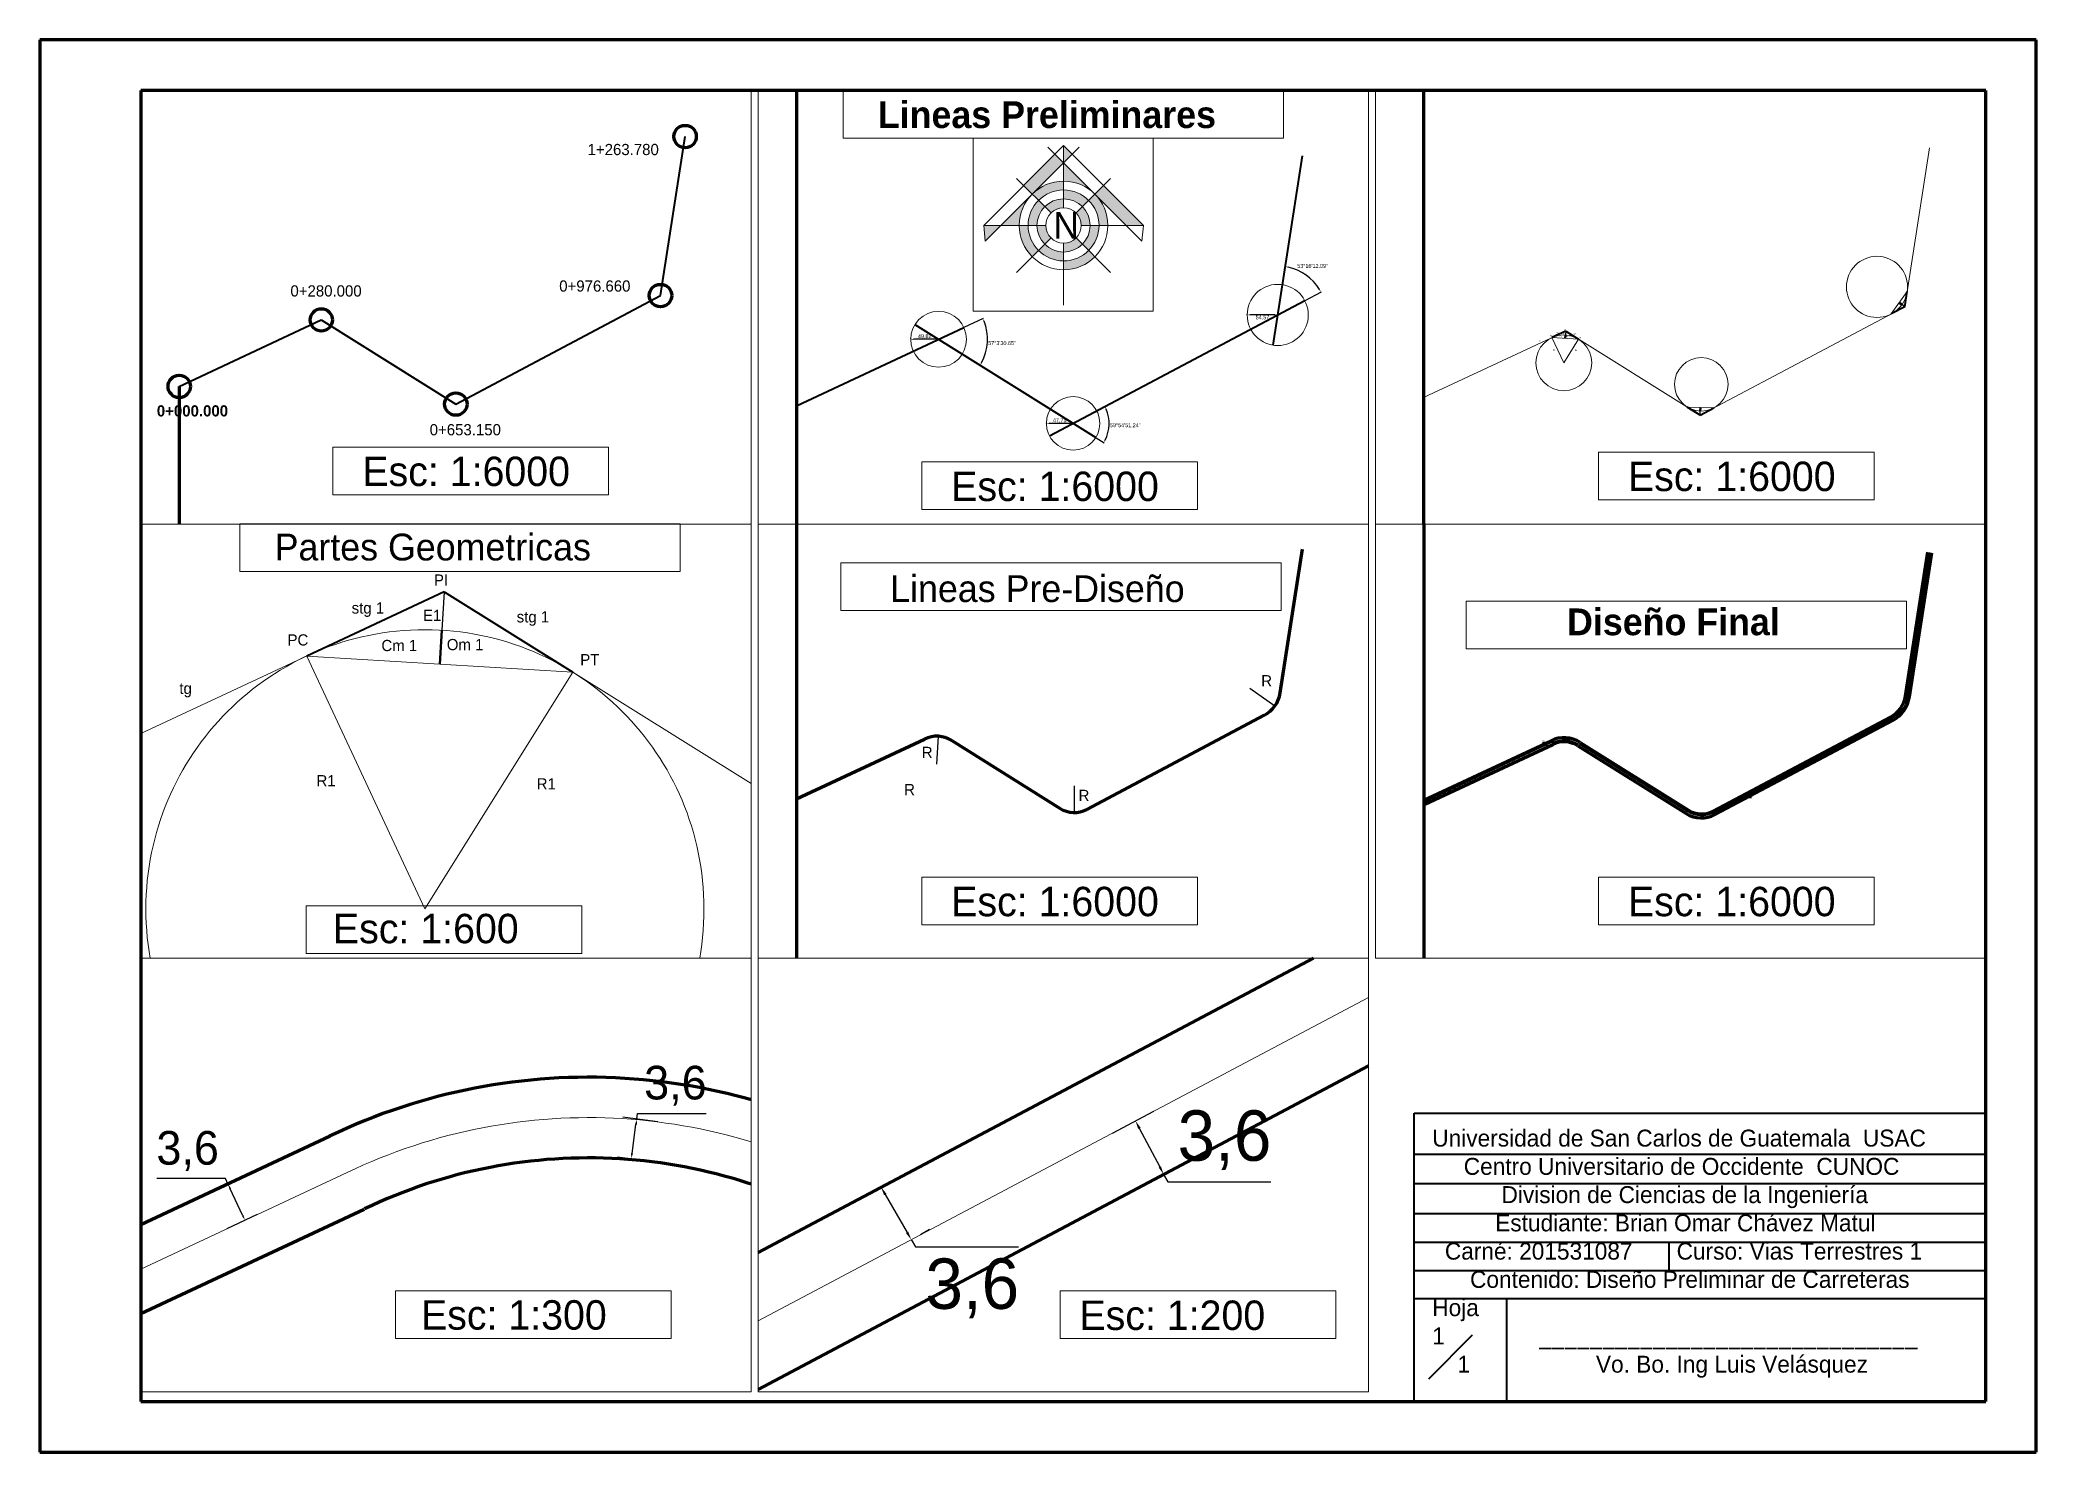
# Paper-space layout 'Layout1' of a CAD drawing. Header units: metres, sheet in millimetres. Extents: x 437 to 1031, y 2 to 422.
# The model-space entities are those that its viewports show. They can reach past a viewport. Long polylines and large blocks are cut down to what shows.
import ezdxf

# ---------------------------------------------------------------- set-up
doc = ezdxf.new("R2010")
doc.units = ezdxf.units.M
for name, color, linetype, lineweight in [('Layer1', 1, 'Continuous', 9), ('Layer2', 2, 'Continuous', 20), ('Layer3', 3, 'Continuous', 30), ('Layer4', 4, 'Continuous', 40), ('Layer5', 5, 'Continuous', 50), ('Layer7', 7, 'Continuous', 70), ('Layer8', 8, 'Continuous', 80), ('Layer9', 9, 'Continuous', 90)]:
    doc.layers.add(name, color=color, linetype=linetype, lineweight=lineweight)
doc.layers.add('Layer10', color=10, linetype='Continuous', lineweight=100, plot=False)
doc.styles.get("Standard").update_dxf_attribs({"font": 'utsaahb.ttf'})
doc.dimstyles.new('Copy of ISO-25', dxfattribs={"dimtxt": 3, "dimasz": 0.5, "dimexe": 1.25, "dimexo": 0.625, "dimtad": 2, "dimtih": 1, "dimtoh": 1, "dimtxsty": 'Standard', "dimcen": 0.5, "dimaunit": 1, "dimadec": 6, "dimazin": 0, "dimtfac": 1, "dimtmove": 0, "dimatfit": 3, "dimfxl": 1, "dimarcsym": 0})
doc.dimstyles.new('ISO-25', dxfattribs={"dimtxt": 7, "dimasz": 5, "dimexe": 1.25, "dimexo": 0.625, "dimtad": 2, "dimtih": 1, "dimtoh": 1, "dimtxsty": 'Standard', "dimcen": 2.5, "dimaunit": 1, "dimadec": 6, "dimazin": 0, "dimtfac": 1, "dimtmove": 0, "dimatfit": 3, "dimfxl": 1, "dimarcsym": 0})

# ---------------------------------------------------------------- blocks, each defined once
blk = doc.blocks.new('*D12')
at = {"layer": 'Defpoints', "color": 0}
for p in [(10455.26, 8097.9), (10542.64, 8092.59), (10582.55, 8051.88), (10243.86, 7952.92), (10778.11, 7896.12)]:
    blk.add_point(p, dxfattribs=at)
at = {"layer": 'Layer2', "color": 0, "lineweight": -2}
blk.add_line((10543.21, 8092.85), (10577.7, 8108.98), dxfattribs=at)
blk.add_arc((10497.51, 8071.49), 87.27, 331.2791, 21.7714, dxfattribs=at)
at = {"layer": 'Layer2', "color": 0}
for points in [[(10577.79, 8103.53), (10579.32, 8104.19), (10576.57, 8108.45)], [(10574.76, 8029.13), (10573.33, 8029.97), (10571.52, 8025.24)]]:
    blk.add_solid(points, dxfattribs=at)
at = {"layer": 'Layer2', "color": 0, "insert": (10610.77, 8064.61), "char_height": 7, "attachment_point": 5}
blk.add_mtext('57°3\'30.65"', dxfattribs=at)
blk = doc.blocks.new('*D13')
at = {"layer": 'Defpoints', "color": 0}
for p in [(11151.26, 8140.53), (10455.26, 8097.9), (10800.59, 7908.01), (10695.43, 7899.08), (10778.11, 7896.12)]:
    blk.add_point(p, dxfattribs=at)
at = {"layer": 'Layer2', "color": 0, "lineweight": -2}
blk.add_line((10778.64, 7895.79), (10793.28, 7886.64), dxfattribs=at)
blk.add_arc((10737.62, 7921.43), 64.38, 332.4466, 23.4596, dxfattribs=at)
at = {"layer": 'Layer2', "color": 0}
for points in [[(10795.94, 7946.7), (10797.44, 7947.42), (10794.52, 7951.56)], [(10795.43, 7891.23), (10793.98, 7892.06), (10792.22, 7887.31)]]:
    blk.add_solid(points, dxfattribs=at)
at = {"layer": 'Layer2', "color": 0, "insert": (10830.8, 7918.1), "char_height": 7, "attachment_point": 5}
blk.add_mtext('59°54\'51.24"', dxfattribs=at)
blk = doc.blocks.new('*D14')
at = {"layer": 'Defpoints', "color": 0}
for p in [(11147.06, 8398.71), (11163.96, 8177.34), (11151.26, 8140.53), (11094.67, 8061.06), (10695.43, 7899.08)]:
    blk.add_point(p, dxfattribs=at)
at = {"layer": 'Layer2', "color": 0, "lineweight": -2}
blk.add_line((11151.81, 8140.82), (11181.18, 8156.38), dxfattribs=at)
blk.add_arc((11103.04, 8114.99), 87.17, 31.1969, 77.8935, dxfattribs=at)
at = {"layer": 'Layer2', "color": 0}
for points in [[(11121.17, 8199.4), (11121.47, 8201.04), (11116.4, 8201.13)], [(11178.33, 8160.55), (11176.88, 8159.73), (11180.07, 8155.79)]]:
    blk.add_solid(points, dxfattribs=at)
at = {"layer": 'Layer2', "color": 0, "insert": (11165.25, 8202.35), "char_height": 7, "attachment_point": 5}
blk.add_mtext('53°16\'12.09"', dxfattribs=at)
blk = doc.blocks.new('*D15')
at = {"layer": 'Defpoints', "color": 0}
for p in [(10689.88, 7921.43), (10689.88, 7921.43), (10737.62, 7921.43)]:
    blk.add_point(p, dxfattribs=at)
at = {"layer": 'Layer2', "color": 0, "lineweight": -2}
for p, q in [((10689.88, 7922.05), (10689.88, 7922.68)), ((10737.62, 7922.05), (10737.62, 7922.68)), ((10732.62, 7921.43), (10694.88, 7921.43))]:
    blk.add_line(p, q, dxfattribs=at)
at = {"layer": 'Layer2', "color": 0}
for points in [[(10694.88, 7922.26), (10694.88, 7920.59), (10689.88, 7921.43)], [(10732.62, 7922.26), (10732.62, 7920.59), (10737.62, 7921.43)]]:
    blk.add_solid(points, dxfattribs=at)
at = {"layer": 'Layer2', "color": 0, "insert": (10713.75, 7926.35), "char_height": 7, "attachment_point": 5}
blk.add_mtext('47,75', dxfattribs=at)
blk = doc.blocks.new('*D16')
at = {"layer": 'Defpoints', "color": 0}
for p in [(10447.69, 8071.49), (10447.69, 8071.49), (10497.51, 8071.49)]:
    blk.add_point(p, dxfattribs=at)
at = {"layer": 'Layer2', "color": 0, "lineweight": -2}
for p, q in [((10447.69, 8072.12), (10447.69, 8072.74)), ((10497.51, 8072.12), (10497.51, 8072.74)), ((10492.51, 8071.49), (10452.69, 8071.49))]:
    blk.add_line(p, q, dxfattribs=at)
at = {"layer": 'Layer2', "color": 0}
for points in [[(10452.69, 8072.32), (10452.69, 8070.66), (10447.69, 8071.49)], [(10492.51, 8072.32), (10492.51, 8070.66), (10497.51, 8071.49)]]:
    blk.add_solid(points, dxfattribs=at)
at = {"layer": 'Layer2', "color": 0, "insert": (10472.6, 8076.41), "char_height": 7, "attachment_point": 5}
blk.add_mtext('49,82', dxfattribs=at)
blk = doc.blocks.new('*D17')
at = {"layer": 'Defpoints', "color": 0}
for p in [(11048.47, 8114.99), (11048.47, 8114.99), (11103.04, 8114.99)]:
    blk.add_point(p, dxfattribs=at)
at = {"layer": 'Layer2', "color": 0, "lineweight": -2}
for p, q in [((11048.47, 8115.61), (11048.47, 8116.24)), ((11103.04, 8115.61), (11103.04, 8116.24)), ((11098.04, 8114.99), (11053.47, 8114.99))]:
    blk.add_line(p, q, dxfattribs=at)
at = {"layer": 'Layer2', "color": 0}
for points in [[(11053.47, 8115.82), (11053.47, 8114.15), (11048.47, 8114.99)], [(11098.04, 8115.82), (11098.04, 8114.15), (11103.04, 8114.99)]]:
    blk.add_solid(points, dxfattribs=at)
at = {"layer": 'Layer2', "color": 0, "insert": (11075.75, 8110.07), "char_height": 7, "attachment_point": 5}
blk.add_mtext('54,57', dxfattribs=at)
blk = doc.blocks.new('*D21')
at = {"layer": 'Defpoints', "color": 0}
for p in [(10459.74, 4838.83), (10461.88, 4839.84), (10461.26, 4835.57)]:
    blk.add_point(p, dxfattribs=at)
at = {"layer": 'Layer3', "color": 0, "lineweight": -2}
for p, q in [((10461.67, 4840.29), (10455.53, 4840.29)), ((10460.3, 4839.1), (10463.02, 4840.37)), ((10461.88, 4839.84), (10461.67, 4840.29)), ((10463.2, 4837.03), (10462.1, 4839.38)), ((10461.83, 4835.84), (10464.54, 4837.11))]:
    blk.add_line(p, q, dxfattribs=at)
at = {"layer": 'Layer3', "color": 0}
for points in [[(10462.17, 4839.42), (10462.02, 4839.35), (10461.88, 4839.84)], [(10463.27, 4837.06), (10463.12, 4836.99), (10463.41, 4836.58)]]:
    blk.add_solid(points, dxfattribs=at)
at = {"layer": 'Layer3', "color": 0, "insert": (10458.29, 4842.76), "char_height": 3, "attachment_point": 5}
blk.add_mtext('3,6', dxfattribs=at)
blk = doc.blocks.new('*D22')
at = {"layer": 'Defpoints', "color": 0}
for p in [(10498.38, 4845.61), (10500.87, 4845.27), (10500.37, 4841.71)]:
    blk.add_point(p, dxfattribs=at)
at = {"layer": 'Layer3', "color": 0, "lineweight": -2}
for p, q in [((10498.38, 4845.61), (10498.45, 4846.11)), ((10498.45, 4846.11), (10504.59, 4846.11)), ((10500.25, 4845.36), (10497.14, 4845.79)), ((10497.96, 4842.54), (10498.31, 4845.12)), ((10499.76, 4841.79), (10496.65, 4842.22))]:
    blk.add_line(p, q, dxfattribs=at)
at = {"layer": 'Layer3', "color": 0}
for points in [[(10498.23, 4845.13), (10498.4, 4845.11), (10498.38, 4845.61)], [(10497.88, 4842.55), (10498.04, 4842.53), (10497.89, 4842.05)]]:
    blk.add_solid(points, dxfattribs=at)
at = {"layer": 'Layer3', "color": 0, "insert": (10501.83, 4848.58), "char_height": 3, "attachment_point": 5}
blk.add_mtext('3,6', dxfattribs=at)
blk = doc.blocks.new('*D26')
at = {"layer": 'Defpoints', "color": 0}
for p in [(10805.42, 4742.44), (10807.22, 4739.32), (10807.22, 4739.32)]:
    blk.add_point(p, dxfattribs=at)
at = {"layer": 'Layer3', "color": 0, "lineweight": -2}
for p, q in [((10804.88, 4742.13), (10804.34, 4741.81)), ((10805.67, 4742), (10806.97, 4739.75)), ((10807.22, 4739.32), (10807.47, 4738.89)), ((10807.76, 4739.63), (10808.3, 4739.94)), ((10807.47, 4738.89), (10813.61, 4738.89))]:
    blk.add_line(p, q, dxfattribs=at)
at = {"layer": 'Layer3', "color": 0}
for points in [[(10805.74, 4742.05), (10805.6, 4741.96), (10805.42, 4742.44)], [(10807.04, 4739.79), (10806.9, 4739.71), (10807.22, 4739.32)]]:
    blk.add_solid(points, dxfattribs=at)
at = {"layer": 'Layer3', "color": 0, "insert": (10810.85, 4736.42), "char_height": 3, "attachment_point": 5}
blk.add_mtext('3,6', dxfattribs=at)
blk = doc.blocks.new('*D27')
at = {"layer": 'Defpoints', "color": 0}
for p in [(10818.65, 4745.37), (10822.24, 4743.2), (10820.33, 4742.19)]:
    blk.add_point(p, dxfattribs=at)
at = {"layer": 'Layer3', "color": 0, "lineweight": -2}
for p, q in [((10819.2, 4745.66), (10821.66, 4746.97)), ((10820.79, 4745.94), (10822.01, 4743.64)), ((10820.88, 4742.48), (10823.35, 4743.79)), ((10822.24, 4743.2), (10822.48, 4742.76)), ((10822.48, 4742.76), (10828.62, 4742.76))]:
    blk.add_line(p, q, dxfattribs=at)
at = {"layer": 'Layer3', "color": 0}
for points in [[(10820.87, 4745.98), (10820.72, 4745.9), (10820.56, 4746.38)], [(10822.08, 4743.68), (10821.94, 4743.61), (10822.24, 4743.2)]]:
    blk.add_solid(points, dxfattribs=at)
at = {"layer": 'Layer3', "color": 0, "insert": (10825.86, 4745.23), "char_height": 3, "attachment_point": 5}
blk.add_mtext('3,6', dxfattribs=at)

msp = doc.modelspace()

# ---------------------------------------------------------------- hatches: boundary and pattern name
at = {"layer": 'Layer2'}
h = msp.add_hatch(color=256, dxfattribs=at)
h.paths.add_polyline_path([(12240.028, 12615.833, 0.1989124), (12197.601, 12598.259), (12211.743, 12584.117, -0.1989124), (12240.028, 12595.833)])
h.paths.add_polyline_path([(12282.454, 12598.259), (12268.312, 12584.117, -0.1989124), (12280.028, 12555.833), (12300.028, 12555.833, 0.1989124)])
h.paths.add_polyline_path([(12282.454, 12513.406), (12268.312, 12527.548, -0.1989124), (12240.028, 12515.833), (12240.028, 12495.833, 0.1989124)])
h.paths.add_polyline_path([(12200.028, 12555.833), (12180.028, 12555.833, 0.1989124), (12197.601, 12513.406), (12211.743, 12527.548, -0.1989124)])
h.paths.add_polyline_path([(12197.601, 12598.259), (12183.459, 12612.401, 0.1989124), (12160.028, 12555.833), (12180.028, 12555.833, -0.1989124)])
h.paths.add_polyline_path([(12240.028, 12635.833), (12240.028, 12615.833, -0.1989124), (12282.454, 12598.259), (12296.596, 12612.401, 0.1989124)])
h.paths.add_polyline_path([(12320.028, 12555.833), (12300.028, 12555.833, -0.1989124), (12282.454, 12513.406), (12296.596, 12499.264, 0.1989124)])
h.paths.add_polyline_path([(12240.028, 12495.833, -0.1989124), (12197.601, 12513.406), (12183.459, 12499.264, 0.1989124), (12240.028, 12475.833)])
h.paths.add_polyline_path([(12160.028, 12555.833), (12140.028, 12555.833, 0.1989124), (12169.317, 12485.122), (12183.459, 12499.264, -0.1989124)])
h.paths.add_polyline_path([(12240.028, 12635.833), (12240.028, 12655.833, 0.1989124), (12169.317, 12626.543), (12183.459, 12612.401, -0.1989124)])
h.paths.add_polyline_path([(12310.738, 12626.543), (12296.596, 12612.401, -0.1989124), (12320.028, 12555.833), (12340.028, 12555.833, 0.1989124)])
h.paths.add_polyline_path([(12310.738, 12485.122), (12296.596, 12499.264, -0.1989124), (12240.028, 12475.833), (12240.028, 12455.833, 0.1989124)])
h.paths.add_polyline_path([(12169.317, 12626.543), (12098.606, 12555.833), (12140.028, 12555.833, -0.1989124)])
h.paths.add_polyline_path([(12240.028, 12697.254), (12240.028, 12655.833, -0.1989124), (12310.738, 12626.543)])
h.paths.add_polyline_path([(12098.606, 12555.833), (12059.75, 12555.833), (12063.251, 12520.477)])
h.paths.add_polyline_path([(12240.028, 12697.254), (12220.6, 12716.682), (12149.889, 12645.971), (12169.317, 12626.543)])
h.paths.add_polyline_path([(12240.028, 12736.11), (12240.028, 12697.254), (12259.456, 12716.682)])
h.paths.add_polyline_path([(12330.166, 12645.971), (12310.738, 12626.543), (12381.449, 12555.833), (12420.305, 12555.833)])

# ---------------------------------------------------------------- linework, layer by layer
at = {"layer": 'Layer1'}
for p, q in [((11103.036, 7041.526), (11147.059, 7325.251)), ((10737.624, 6847.967), (11103.036, 7041.526)), ((10243.857, 6879.456), (10497.51, 6998.03)), ((10497.51, 6998.03), (10737.624, 6847.967)), ((11107.219, 4922.97), (11147.059, 5179.737)), ((10761.942, 4715.335), (11078.928, 4883.242)), ((10243.857, 4733.942), (10472.524, 4840.836)), ((10520.9, 4837.899), (10714.288, 4717.038))]:
    msp.add_line(p, q, dxfattribs=at)
for centre, radius in [((11103.036, 8114.986), 54.567), ((10497.51, 8071.491), 49.822), ((10737.624, 7921.428), 47.746), ((11053.31, 7076.935), 54.567), ((10494.073, 6941.43), 49.822), ((10739.593, 6903.041), 47.746)]:
    msp.add_circle(centre, radius, dxfattribs=at)
for centre, radius, start, end in [((11053.31, 4931.422), 54.567, 297.81986, 351.27056), ((10494.073, 4795.916), 49.822, 57.42217, 115.62828), ((10739.593, 4757.527), 47.746, 237.99653, 297.90963)]:
    msp.add_arc(centre, radius, start, end, dxfattribs=at)
at = {"layer": 'Layer10'}
msp.add_line((10243.857, 8929.051), (10243.857, 3785.029), dxfattribs=at)
for centre in [(11147.059, 9374.845), (11103.036, 9091.12), (10497.51, 9047.625), (10243.857, 8929.051), (10737.624, 8897.562)]:
    msp.add_circle(centre, 20, dxfattribs=at)
at = {"layer": 'Layer2'}
for p, q in [((12240.028, 12736.11), (12059.75, 12555.833)), ((12240.028, 12736.11), (12240.028, 12595.833)), ((12240.028, 12736.11), (12420.305, 12555.833)), ((12063.251, 12520.477), (12275.383, 12732.609)), ((12204.672, 12732.609), (12416.804, 12520.477)), ((12133.962, 12661.899), (12211.743, 12584.117)), ((12268.312, 12584.117), (12346.094, 12661.899)), ((12200.028, 12555.833), (12059.75, 12555.833)), ((12059.75, 12555.833), (12063.251, 12520.477)), ((12280.028, 12555.833), (12420.305, 12555.833)), ((12420.305, 12555.833), (12416.804, 12520.477)), ((12133.962, 12449.767), (12211.743, 12527.548)), ((12268.312, 12527.548), (12346.094, 12449.767)), ((12240.028, 12515.833), (12240.028, 12375.555)), ((11078.852, 7028.715), (11107.232, 7068.569)), ((10472.975, 6986.561), (10520.478, 6983.677)), ((10472.975, 6986.561), (10494.073, 6941.43)), ((10494.073, 6941.43), (10520.478, 6983.677)), ((10714.288, 6862.551), (10761.942, 6860.848))]:
    msp.add_line(p, q, dxfattribs=at)
for radius in [100, 80, 60, 40]:
    msp.add_circle((12240.028, 12555.833), radius, dxfattribs=at)
at = {"layer": 'Layer3'}
for p, q in [((11103.036, 7041.526), (11097.759, 7045.283)), ((10497.51, 6998.03), (10497.093, 6991.16)), ((10737.624, 6847.967), (10737.887, 6855.325)), ((11053.31, 6083.684), (11097.759, 6052.032)), ((10494.073, 5948.178), (10497.093, 5997.908)), ((10739.593, 5909.789), (10739.593, 5862.043))]:
    msp.add_line(p, q, dxfattribs=at)
at = {"layer": 'Layer4'}
for p, q in [((11103.036, 9091.12), (11147.059, 9374.845)), ((10737.624, 8897.562), (11103.036, 9091.12)), ((10243.857, 8929.051), (10497.51, 9047.625)), ((10497.51, 9047.625), (10737.624, 8897.562)), ((11094.669, 8061.064), (11147.059, 8398.711)), ((10695.432, 7899.078), (11151.256, 8140.528)), ((10455.26, 8097.896), (10778.113, 7896.123)), ((10243.857, 7952.917), (10542.644, 8092.59)), ((11103.036, 7041.526), (11107.232, 7068.569)), ((11103.036, 7041.526), (11078.852, 7028.715)), ((10497.51, 6998.03), (10472.975, 6986.561)), ((10497.51, 6998.03), (10520.478, 6983.677)), ((10737.624, 6847.967), (10714.288, 6862.551)), ((10737.624, 6847.967), (10761.942, 6860.848))]:
    msp.add_line(p, q, dxfattribs=at)
at = {"layer": 'Layer5'}
for p, q in [((11097.759, 7045.283), (11093.042, 7048.642)), ((10497.093, 6991.16), (10496.726, 6985.119)), ((10737.887, 6855.325), (10738.115, 6861.7))]:
    msp.add_line(p, q, dxfattribs=at)
at = {"layer": 'Layer7'}
for p, q in [((11103.661, 4923.522), (11143.502, 5180.289)), ((11110.776, 4922.418), (11150.616, 5179.185)), ((10760.257, 4718.516), (11077.243, 4886.423)), ((10763.628, 4712.153), (11080.613, 4880.061)), ((10242.332, 4737.204), (10470.999, 4844.098)), ((10522.808, 4840.952), (10716.196, 4720.091)), ((10245.381, 4730.681), (10474.048, 4837.575)), ((10518.992, 4834.846), (10712.38, 4713.985))]:
    msp.add_line(p, q, dxfattribs=at)
for centre, radius, start, end in [((11053.31, 4931.422), 50.967, 297.81986, 351.27056), ((11053.31, 4931.422), 58.167, 297.81986, 351.27056), ((10494.073, 4795.916), 53.422, 57.42217, 115.62828), ((10494.073, 4795.916), 46.222, 57.42217, 115.62828), ((10739.593, 4757.527), 44.146, 237.99653, 297.90963), ((10739.593, 4757.527), 51.346, 237.99653, 297.90963)]:
    msp.add_arc(centre, radius, start, end, dxfattribs=at)
at = {"layer": 'Layer8'}
for p, q in [((11107.219, 6075.232), (11147.059, 6331.999)), ((10761.942, 5867.596), (11078.928, 6035.504)), ((10243.857, 5886.204), (10472.524, 5993.098)), ((10520.9, 5990.161), (10714.288, 5869.3))]:
    msp.add_line(p, q, dxfattribs=at)
for centre, radius, start, end in [((11053.31, 6083.684), 54.567, 297.81986, 351.27056), ((10494.073, 5948.178), 49.822, 57.42217, 115.62828), ((10739.593, 5909.789), 47.746, 237.99653, 297.90963)]:
    msp.add_arc(centre, radius, start, end, dxfattribs=at)

# ---------------------------------------------------------------- texts
at = {"layer": 'Layer3'}
for s, insert, char_height, width, attachment_point in [('Universidad de San Carlos de Guatemala  USAC\\P     Centro Universitario de Occidente  CUNOC\\P           Division de Ciencias de la Ingeniería\\P          Estudiante: Brian Omar Chávez Matul        \\P  Carné: 201531087       Curso: Vias Terrestres 1\\P      Contenido: Diseño Preliminar de Carreteras\\PHoja\\P1               ______________________________\\P    1                    Vo. Bo. Ing Luis Velásquez     \\P\\P  ', (13380.371, 9063.813), 100, 4856.06104, 4), ('1+263.780', (10972.909, 9361.772), 20, 71.10034, 1), ('0+976.660', (10922.261, 9118.18), 20, 71.10034, 1), ('0+280.000', (10442.365, 9109.418), 20, 71.10034, 1), ('{\\fUtsaah|b1|i0|c0|p34;0+000.000}', (10203.801, 8895.348), 20, 71.10034, 1), ('0+653.150', (10691.009, 8861.768), 20, 71.10034, 1), ('PI', (10495.683, 7001.107), 2, 7.76303, 1), ('stg 1', (10480.986, 6996.135), 2, 7.76303, 1), ('E1', (10493.727, 6994.806), 2, 7.76303, 1), ('stg 1', (10510.457, 6994.55), 2, 7.76303, 1), ('PC', (10469.535, 6990.433), 2, 7.76303, 1), ('Cm 1', (10486.301, 6989.434), 2, 7.76303, 1), ('Om 1', (10497.973, 6989.601), 2, 7.76303, 1), ('PT', (10521.797, 6986.905), 2, 7.76303, 1), ('tg', (10450.227, 6981.785), 2, 7.76303, 1), ('R1', (10474.719, 6965.309), 2, 7.76303, 1), ('R1', (10514.023, 6964.748), 2, 7.76303, 1), ('R', (11073.578, 6107.045), 20, 71.10034, 1), ('R', (10467.501, 5979.204), 20, 71.10034, 1), ('R', (10435.92, 5912.894), 20, 71.10034, 1), ('R', (10747.39, 5902.448), 20, 71.10034, 1)]:
    msp.add_mtext(s, dxfattribs=dict(at, insert=insert, char_height=char_height, width=width, attachment_point=attachment_point))
at = {"layer": 'Layer5', "width": 1405.07983, "attachment_point": 1}
for s, insert, char_height in [('N', (12216.971, 12585.825), 60), ('Partes Geometricas', (10029.353, 12478.249), 100), ('{\\fUtsaah|b1|i0|c0|p34;Lineas Preliminares}', (10029.353, 11988.401), 100), ('Esc: 1:200', (8478.762, 11988.401), 100), ('Esc: 1:6000', (11701.62, 11988.401), 100), ('Lineas Pre-Diseño', (10029.353, 11694.981), 100), ('Esc: 1:300', (8478.762, 11577.859), 100), ('{\\fUtsaah|b1|i0|c0|p34;Diseño Final}', (10271.479, 11378.357), 100), ('Esc: 1:600', (8478.762, 11347.131), 100)]:
    msp.add_mtext(s, dxfattribs=dict(at, insert=insert, char_height=char_height))

# ---------------------------------------------------------------- dimensions: what is measured, and where the dimension line sits
at = {"layer": 'Layer2'}
for base, line1, line2, picture, middle in [((11163.95594, 8177.34123), ((11094.66923, 8061.06445), (11147.05904, 8398.71118)), ((10695.43205, 7899.07823), (11151.25571, 8140.52834)), '*D14', (11165.24937, 8202.35215)), ((10800.594012705, 7908.005423322), ((10695.432050868, 7899.078227659), (11151.255712886, 8140.528339428)), ((10455.260497704, 8097.895670824), (10778.11346981, 7896.123140666)), '*D13', (10830.795857339, 7918.097506541)), ((10582.549523, 8051.882344), ((10455.260498, 8097.895671), (10778.11347, 7896.123141)), ((10243.856544, 7952.916702), (10542.644116, 8092.589672)), '*D12', (10610.774029, 8064.613588))]:
    dim = msp.add_angular_dim_2l(base=base, line1=line1, line2=line2, dimstyle='ISO-25', dxfattribs=at)
    dim.commit()
    dim.dimension.update_dxf_attribs({"geometry": picture, "text_midpoint": middle})
for base, p1, p2, picture, middle in [((11048.469, 8114.986), (11103.036, 8114.986), (11048.469, 8114.986), '*D17', (11075.752, 8110.068)), ((10447.688, 8071.491), (10497.51, 8071.491), (10447.688, 8071.491), '*D16', (10472.599, 8076.409)), ((10689.878, 7921.428), (10737.624, 7921.428), (10689.878, 7921.428), '*D15', (10713.751, 7926.346))]:
    dim = msp.add_linear_dim(base=base, p1=p1, p2=p2, dimstyle='ISO-25', dxfattribs=at)
    dim.commit()
    dim.dimension.update_dxf_attribs({"geometry": picture, "text_midpoint": middle})
at = {"layer": 'Layer3'}
for p1, p2, distance, picture, middle in [((10500.375, 4841.706), (10500.865, 4845.273), 2.507, '*D22', (10501.833, 4848.575)), ((10461.262, 4835.572), (10459.738, 4838.833), -2.37, '*D21', (10458.29, 4842.755)), ((10818.645, 4745.37), (10820.33, 4742.189), 2.165, '*D27', (10825.861, 4745.226)), ((10805.419, 4742.438), (10807.22, 4739.318), 0, '*D26', (10810.854, 4736.42))]:
    dim = msp.add_aligned_dim(p1=p1, p2=p2, distance=distance, dimstyle='Copy of ISO-25', dxfattribs=at)
    dim.commit()
    dim.dimension.update_dxf_attribs({"geometry": picture, "text_midpoint": middle})

psp = doc.layouts.get("Layout1")

# ---------------------------------------------------------------- linework, layer by layer
at = {"layer": 'Layer10'}
for p, q in [((1031.14, 421.54), (437.14, 421.54)), ((437.14, 421.54), (437.14, 1.54)), ((1031.14, 1.54), (1031.14, 421.54)), ((437.14, 1.54), (1031.14, 1.54))]:
    psp.add_line(p, q, dxfattribs=at)
at = {"layer": 'Layer4'}
for p, q in [((846.11, 16.54), (846.11, 102.29)), ((846.11, 102.29), (1016.14, 102.29)), ((846.11, 90.1), (1016.14, 90.1)), ((846.11, 81.4), (1016.14, 81.4)), ((846.11, 72.51), (1016.14, 72.51)), ((846.11, 63.93), (1016.14, 63.93)), ((922, 55.56), (922, 63.93)), ((846.11, 55.56), (1016.14, 55.56)), ((846.11, 47.24), (1016.14, 47.24)), ((873.51, 47.24), (873.51, 16.54)), ((850.41, 23.32), (863.43, 36.45))]:
    psp.add_line(p, q, dxfattribs=at)
at = {"layer": 'Layer9'}
for p, q in [((467.14, 406.54), (467.14, 16.54)), ((1016.14, 406.54), (467.14, 406.54)), ((1016.14, 16.54), (1016.14, 406.54)), ((467.14, 16.54), (1016.14, 16.54))]:
    psp.add_line(p, q, dxfattribs=at)

# ---------------------------------------------------------------- viewports
at = {"layer": 'Layer10'}
for center, size, view_center_point, view_height, status in [((557.95, 342.02), (181.62, 129.0344), (10719.964, 9070.177), 774.20626, 4), ((741.64, 342.02), (181.62, 129.0344), (10719.964, 8128.574), 774.20632, 5), ((925.33, 342.02), (181.62, 129.0344), (10702.5, 7040.5), 774.20632, 6), ((741.64, 366.6), (53.63, 51.5335), (12239.228, 12557.553), 390.93409, 23), ((557.95, 212.99), (181.62, 129.0344), (10497.819, 6971.37), 77.42063, 7), ((562.15, 270.56), (131.02, 14.1749), (10722.081, 12426.312), 177.96401, 13), ((741.64, 212.99), (181.62, 129.0344), (10719.964, 5989.332), 774.20627, 8), ((925.33, 212.99), (181.62, 129.0344), (10702.051, 4843.373), 774.20627, 9), ((740.99, 258.94), (131.02, 14.1749), (10667.705, 11652.489), 177.96401, 12), ((927.02, 247.54), (131.02, 14.1749), (10716.58, 11316.73), 177.96404, 11), ((557.95, 83.96), (181.62, 129.0344), (10481.346, 4840.621), 38.71031, 10), ((741.64, 83.96), (181.62, 129.0344), (10816.262, 4743.166), 25.80688, 14), ((931.13, 59.42), (170.02, 85.7536), (14960.635, 9208.311), 1700.9983, 3)]:
    psp.add_viewport(center=center, size=size, view_center_point=view_center_point, view_height=view_height, status=status, dxfattribs=at)
psp.add_viewport(center=(741.64, 399.45), size=(131.02, 14.1749), view_center_point=(10722.081, 11940.105), view_height=177.96399, dxfattribs=at)
at = {"layer": 'Layer10', "view_target_point": (10722.081, 11940.105)}
for center, view_center_point, view_height, status in [((565.34, 293.38), (1348.271, 0), 162.00709, 15), ((941.95, 291.89), (1348.271, 0), 162.00709, 17), ((740.57, 288.93), (1348.271, 0), 162.00709, 16), ((740.57, 165.44), (1348.271, 0), 162.00709, 19), ((941.95, 165.44), (1348.271, 0), 162.00709, 18), ((557.35, 156.9), (-1865.81, -646.972), 162.00712, 22), ((584.01, 42.38), (-1860.63, -411.634), 162.00711, 21), ((781.73, 42.38), (-1840.249, 0), 162.0071, 20)]:
    psp.add_viewport(center=center, size=(82.03, 14.1749), view_center_point=view_center_point, view_height=view_height, status=status, dxfattribs=at)

doc.saveas('drawing.dxf')
